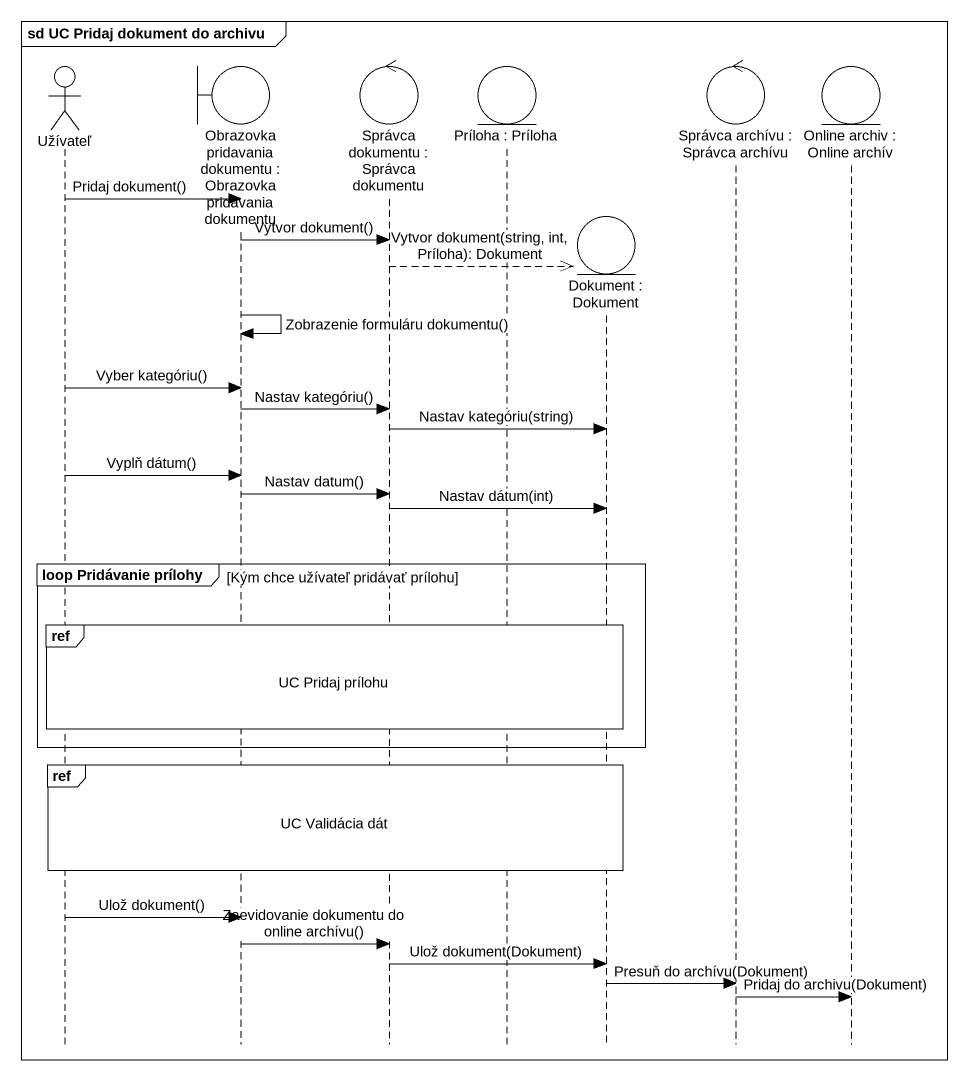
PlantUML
@startuml
mainframe sd UC Pridaj dokument do archivu
hide footbox
actor Užívateľ
boundary "Obrazovka pridavania dokumentu : Obrazovka pridávania dokumentu" as Obrazovka_pridavania
control "Správca dokumentu : Správca dokumentu" as Správca_dokumentu
entity "Príloha : Príloha" as Príloha
entity "Dokument : Dokument" as Dokument
control "Správca archívu : Správca archívu" as Správca_archívu
entity "Online archiv : Online archív" as Online_archiv

Užívateľ -> Obrazovka_pridavania : Pridaj dokument()
Obrazovka_pridavania -> Správca_dokumentu : Vytvor dokument()
Správca_dokumentu -->> Dokument ** : Vytvor dokument(string, int, Príloha): Dokument
Obrazovka_pridavania -> Obrazovka_pridavania : Zobrazenie formuláru dokumentu()
Užívateľ -> Obrazovka_pridavania : Vyber kategóriu()
Obrazovka_pridavania -> Správca_dokumentu : Nastav kategóriu()
Správca_dokumentu -> Dokument : Nastav kategóriu(string)
Užívateľ -> Obrazovka_pridavania : Vyplň dátum()
Obrazovka_pridavania -> Správca_dokumentu : Nastav datum()
Správca_dokumentu -> Dokument : Nastav dátum(int)
group loop Pridávanie prílohy [Kým chce užívateľ pridávať prílohu]
  ref over Užívateľ, Obrazovka_pridavania, Správca_dokumentu, Príloha, Dokument : UC Pridaj prílohu
end
ref over Užívateľ, Obrazovka_pridavania, Správca_dokumentu, Príloha, Dokument : UC Validácia dát
Užívateľ -> Obrazovka_pridavania : Ulož dokument()
Obrazovka_pridavania -> Správca_dokumentu : Zaevidovanie dokumentu do online archívu()
Správca_dokumentu -> Dokument : Ulož dokument(Dokument)
Dokument -> Správca_archívu : Presuň do archívu(Dokument)
Správca_archívu -> Online_archiv : Pridaj do archivu(Dokument)
@enduml
